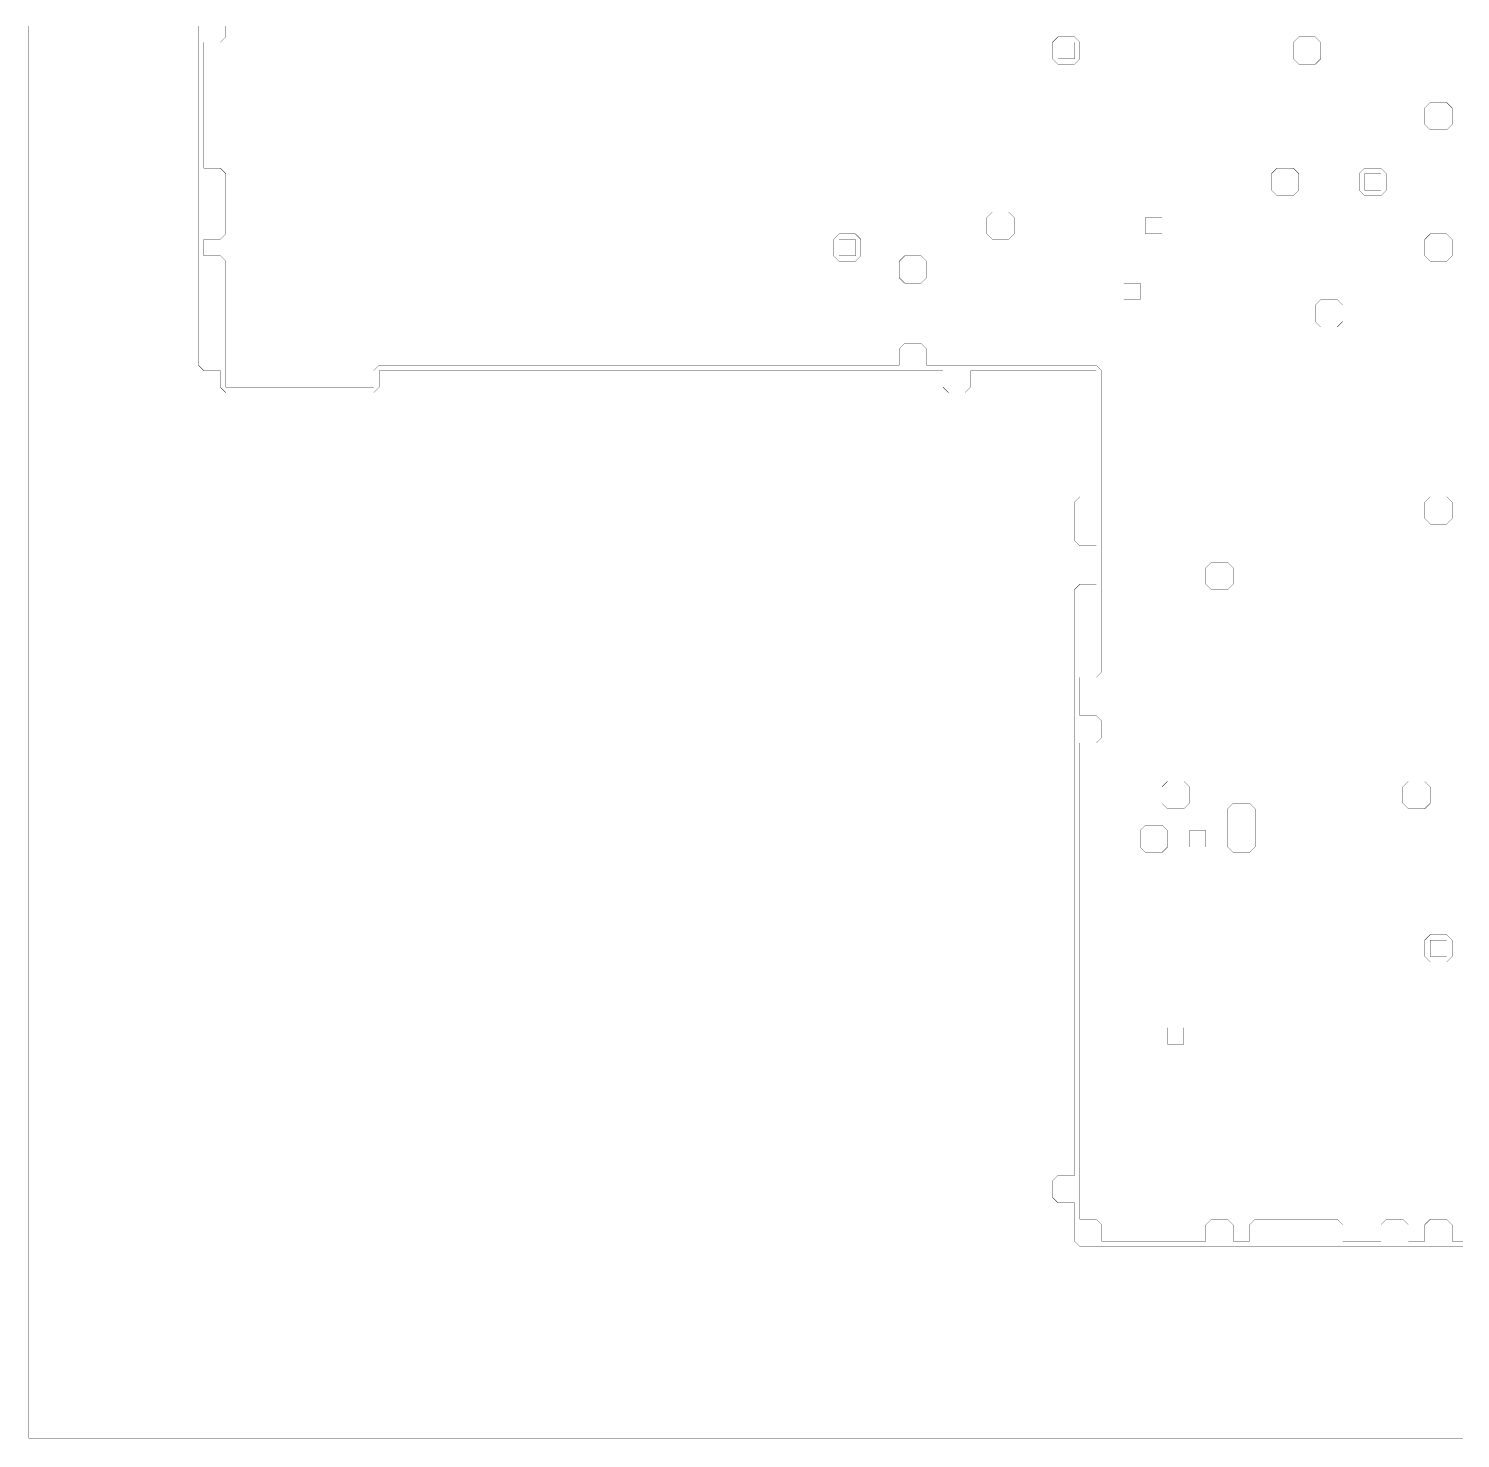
# Model space of a CAD drawing. Header units: metres. Extents: x 0 to 4990, y -4990 to 0.
# Drawn here: x 0 to 2554, y -4990 to -2476 of the extents above; entities that cross this region are included whole.
import ezdxf

# ---------------------------------------------------------------- set-up
doc = ezdxf.new("R2010")
doc.units = ezdxf.units.M
doc.layers.add('conductor', color=1, linetype='Continuous')
doc.layers.add('substrate', color=5, linetype='Continuous')

msp = doc.modelspace()

# ---------------------------------------------------------------- linework, layer by layer
at = {"layer": 'conductor', "const_width": 0.5}
msp.add_lwpolyline([(351.5625, -2470.703125), (351.5625, -2480.46875), (351.5625, -2490.234375), (341.796875, -2500), (332.03125, -2500), (322.265625, -2500), (312.5, -2500), (312.5, -2509.765625), (312.5, -2519.53125), (312.5, -2529.296875), (312.5, -2539.0625), (312.5, -2548.828125), (312.5, -2558.59375), (312.5, -2568.359375), (312.5, -2578.125), (312.5, -2587.890625), (312.5, -2597.65625), (312.5, -2607.421875), (312.5, -2617.1875), (312.5, -2626.953125), (312.5, -2636.71875), (312.5, -2646.484375), (312.5, -2656.25), (312.5, -2666.015625), (312.5, -2675.78125), (312.5, -2685.546875), (312.5, -2695.3125), (312.5, -2705.078125), (312.5, -2714.84375), (312.5, -2724.609375), (322.265625, -2724.609375), (332.03125, -2724.609375), (341.796875, -2724.609375), (351.5625, -2734.375), (351.5625, -2744.140625), (351.5625, -2753.90625), (351.5625, -2763.671875), (351.5625, -2773.4375), (351.5625, -2783.203125), (351.5625, -2792.96875), (351.5625, -2802.734375), (351.5625, -2812.5), (351.5625, -2822.265625), (351.5625, -2832.03125), (351.5625, -2841.796875), (341.796875, -2851.5625), (332.03125, -2851.5625), (322.265625, -2851.5625), (312.5, -2851.5625), (312.5, -2861.328125), (312.5, -2871.09375), (312.5, -2880.859375), (322.265625, -2880.859375), (332.03125, -2880.859375), (341.796875, -2880.859375), (351.5625, -2890.625), (351.5625, -2900.390625), (351.5625, -2910.15625), (351.5625, -2919.921875), (351.5625, -2929.6875), (351.5625, -2939.453125), (351.5625, -2949.21875), (351.5625, -2958.984375), (351.5625, -2968.75), (351.5625, -2978.515625), (351.5625, -2988.28125), (351.5625, -2998.046875), (351.5625, -3007.8125), (351.5625, -3017.578125), (351.5625, -3027.34375), (351.5625, -3037.109375), (351.5625, -3046.875), (351.5625, -3056.640625), (351.5625, -3066.40625), (351.5625, -3076.171875), (351.5625, -3085.9375), (351.5625, -3095.703125), (351.5625, -3105.46875), (351.5625, -3115.234375), (361.328125, -3115.234375), (371.09375, -3115.234375), (380.859375, -3115.234375), (390.625, -3115.234375), (400.390625, -3115.234375), (410.15625, -3115.234375), (419.921875, -3115.234375), (429.6875, -3115.234375), (439.453125, -3115.234375), (449.21875, -3115.234375), (458.984375, -3115.234375), (468.75, -3115.234375), (478.515625, -3115.234375), (488.28125, -3115.234375), (498.046875, -3115.234375), (507.8125, -3115.234375), (517.578125, -3115.234375), (527.34375, -3115.234375), (537.109375, -3115.234375), (546.875, -3115.234375), (556.640625, -3115.234375), (566.40625, -3115.234375), (576.171875, -3115.234375), (585.9375, -3115.234375), (595.703125, -3115.234375), (605.46875, -3115.234375), (615.234375, -3115.234375), (615.234375, -3105.46875), (615.234375, -3095.703125), (615.234375, -3085.9375), (625, -3076.171875), (634.765625, -3076.171875), (644.53125, -3076.171875), (654.296875, -3076.171875), (664.0625, -3076.171875), (673.828125, -3076.171875), (683.59375, -3076.171875), (693.359375, -3076.171875), (703.125, -3076.171875), (712.890625, -3076.171875), (722.65625, -3076.171875), (732.421875, -3076.171875), (742.1875, -3076.171875), (751.953125, -3076.171875), (761.71875, -3076.171875), (771.484375, -3076.171875), (781.25, -3076.171875), (791.015625, -3076.171875), (800.78125, -3076.171875), (810.546875, -3076.171875), (820.3125, -3076.171875), (830.078125, -3076.171875), (839.84375, -3076.171875), (849.609375, -3076.171875), (859.375, -3076.171875), (869.140625, -3076.171875), (878.90625, -3076.171875), (888.671875, -3076.171875), (898.4375, -3076.171875), (908.203125, -3076.171875), (917.96875, -3076.171875), (927.734375, -3076.171875), (937.5, -3076.171875), (947.265625, -3076.171875), (957.03125, -3076.171875), (966.796875, -3076.171875), (976.5625, -3076.171875), (986.328125, -3076.171875), (996.09375, -3076.171875), (1005.859375, -3076.171875), (1015.625, -3076.171875), (1025.390625, -3076.171875), (1035.15625, -3076.171875), (1044.921875, -3076.171875), (1054.6875, -3076.171875), (1064.453125, -3076.171875), (1074.21875, -3076.171875), (1083.984375, -3076.171875), (1093.75, -3076.171875), (1103.515625, -3076.171875), (1113.28125, -3076.171875), (1123.046875, -3076.171875), (1132.8125, -3076.171875), (1142.578125, -3076.171875), (1152.34375, -3076.171875), (1162.109375, -3076.171875), (1171.875, -3076.171875), (1181.640625, -3076.171875), (1191.40625, -3076.171875), (1201.171875, -3076.171875), (1210.9375, -3076.171875), (1220.703125, -3076.171875), (1230.46875, -3076.171875), (1240.234375, -3076.171875), (1250, -3076.171875), (1259.765625, -3076.171875), (1269.53125, -3076.171875), (1279.296875, -3076.171875), (1289.0625, -3076.171875), (1298.828125, -3076.171875), (1308.59375, -3076.171875), (1318.359375, -3076.171875), (1328.125, -3076.171875), (1337.890625, -3076.171875), (1347.65625, -3076.171875), (1357.421875, -3076.171875), (1367.1875, -3076.171875), (1376.953125, -3076.171875), (1386.71875, -3076.171875), (1396.484375, -3076.171875), (1406.25, -3076.171875), (1416.015625, -3076.171875), (1425.78125, -3076.171875), (1435.546875, -3076.171875), (1445.3125, -3076.171875), (1455.078125, -3076.171875), (1464.84375, -3076.171875), (1474.609375, -3076.171875), (1484.375, -3076.171875), (1494.140625, -3076.171875), (1503.90625, -3076.171875), (1513.671875, -3076.171875), (1523.4375, -3076.171875), (1533.203125, -3076.171875), (1542.96875, -3076.171875), (1552.734375, -3076.171875), (1552.734375, -3066.40625), (1552.734375, -3056.640625), (1552.734375, -3046.875), (1562.5, -3037.109375), (1572.265625, -3037.109375), (1582.03125, -3037.109375), (1591.796875, -3037.109375), (1601.5625, -3046.875), (1601.5625, -3056.640625), (1601.5625, -3066.40625), (1601.5625, -3076.171875), (1611.328125, -3076.171875), (1621.09375, -3076.171875), (1630.859375, -3076.171875), (1640.625, -3076.171875), (1650.390625, -3076.171875), (1660.15625, -3076.171875), (1669.921875, -3076.171875), (1679.6875, -3076.171875), (1689.453125, -3076.171875), (1699.21875, -3076.171875), (1708.984375, -3076.171875), (1718.75, -3076.171875), (1728.515625, -3076.171875), (1738.28125, -3076.171875), (1748.046875, -3076.171875), (1757.8125, -3076.171875), (1767.578125, -3076.171875), (1777.34375, -3076.171875), (1787.109375, -3076.171875), (1796.875, -3076.171875), (1806.640625, -3076.171875), (1816.40625, -3076.171875), (1826.171875, -3076.171875), (1835.9375, -3076.171875), (1845.703125, -3076.171875), (1855.46875, -3076.171875), (1865.234375, -3076.171875), (1875, -3076.171875), (1884.765625, -3076.171875), (1894.53125, -3076.171875), (1904.296875, -3076.171875), (1914.0625, -3085.9375), (1914.0625, -3095.703125), (1914.0625, -3105.46875), (1914.0625, -3115.234375), (1914.0625, -3125), (1914.0625, -3134.765625), (1914.0625, -3144.53125), (1914.0625, -3154.296875), (1914.0625, -3164.0625), (1914.0625, -3173.828125), (1914.0625, -3183.59375), (1914.0625, -3193.359375), (1914.0625, -3203.125), (1914.0625, -3212.890625), (1914.0625, -3222.65625), (1914.0625, -3232.421875), (1914.0625, -3242.1875), (1914.0625, -3251.953125), (1914.0625, -3261.71875), (1914.0625, -3271.484375), (1914.0625, -3281.25), (1914.0625, -3291.015625), (1914.0625, -3300.78125), (1914.0625, -3310.546875), (1914.0625, -3320.3125), (1914.0625, -3330.078125), (1914.0625, -3339.84375), (1914.0625, -3349.609375), (1914.0625, -3359.375), (1914.0625, -3369.140625), (1914.0625, -3378.90625), (1914.0625, -3388.671875), (1914.0625, -3398.4375), (1914.0625, -3408.203125), (1914.0625, -3417.96875), (1914.0625, -3427.734375), (1914.0625, -3437.5), (1914.0625, -3447.265625), (1914.0625, -3457.03125), (1914.0625, -3466.796875), (1914.0625, -3476.5625), (1914.0625, -3486.328125), (1914.0625, -3496.09375), (1914.0625, -3505.859375), (1914.0625, -3515.625), (1914.0625, -3525.390625), (1914.0625, -3535.15625), (1914.0625, -3544.921875), (1914.0625, -3554.6875), (1914.0625, -3564.453125), (1914.0625, -3574.21875), (1914.0625, -3583.984375), (1914.0625, -3593.75), (1914.0625, -3603.515625), (1914.0625, -3613.28125), (1914.0625, -3623.046875), (1904.296875, -3632.8125), (1894.53125, -3632.8125), (1884.765625, -3632.8125), (1875, -3632.8125), (1875, -3642.578125), (1875, -3652.34375), (1875, -3662.109375), (1875, -3671.875), (1875, -3681.640625), (1875, -3691.40625), (1875, -3701.171875), (1884.765625, -3701.171875), (1894.53125, -3701.171875), (1904.296875, -3701.171875), (1914.0625, -3710.9375), (1914.0625, -3720.703125), (1914.0625, -3730.46875), (1914.0625, -3740.234375), (1904.296875, -3750), (1894.53125, -3750), (1884.765625, -3750), (1875, -3750), (1875, -3759.765625), (1875, -3769.53125), (1875, -3779.296875), (1875, -3789.0625), (1875, -3798.828125), (1875, -3808.59375), (1875, -3818.359375), (1875, -3828.125), (1875, -3837.890625), (1875, -3847.65625), (1875, -3857.421875), (1875, -3867.1875), (1875, -3876.953125), (1875, -3886.71875), (1875, -3896.484375), (1875, -3906.25), (1875, -3916.015625), (1875, -3925.78125), (1875, -3935.546875), (1875, -3945.3125), (1875, -3955.078125), (1875, -3964.84375), (1875, -3974.609375), (1875, -3984.375), (1875, -3994.140625), (1875, -4003.90625), (1875, -4013.671875), (1875, -4023.4375), (1875, -4033.203125), (1875, -4042.96875), (1875, -4052.734375), (1875, -4062.5), (1875, -4072.265625), (1875, -4082.03125), (1875, -4091.796875), (1875, -4101.5625), (1875, -4111.328125), (1875, -4121.09375), (1875, -4130.859375), (1875, -4140.625), (1875, -4150.390625), (1875, -4160.15625), (1875, -4169.921875), (1875, -4179.6875), (1875, -4189.453125), (1875, -4199.21875), (1875, -4208.984375), (1875, -4218.75), (1875, -4228.515625), (1875, -4238.28125), (1875, -4248.046875), (1875, -4257.8125), (1875, -4267.578125), (1875, -4277.34375), (1875, -4287.109375), (1875, -4296.875), (1875, -4306.640625), (1875, -4316.40625), (1875, -4326.171875), (1875, -4335.9375), (1875, -4345.703125), (1875, -4355.46875), (1875, -4365.234375), (1875, -4375), (1875, -4384.765625), (1875, -4394.53125), (1875, -4404.296875), (1875, -4414.0625), (1875, -4423.828125), (1875, -4433.59375), (1875, -4443.359375), (1875, -4453.125), (1875, -4462.890625), (1875, -4472.65625), (1875, -4482.421875), (1875, -4492.1875), (1875, -4501.953125), (1875, -4511.71875), (1875, -4521.484375), (1875, -4531.25), (1875, -4541.015625), (1875, -4550.78125), (1875, -4560.546875), (1875, -4570.3125), (1875, -4580.078125), (1875, -4589.84375), (1875, -4599.609375), (1884.765625, -4599.609375), (1894.53125, -4599.609375), (1904.296875, -4599.609375), (1914.0625, -4609.375), (1914.0625, -4619.140625), (1914.0625, -4628.90625), (1914.0625, -4638.671875), (1923.828125, -4638.671875), (1933.59375, -4638.671875), (1943.359375, -4638.671875), (1953.125, -4638.671875), (1962.890625, -4638.671875), (1972.65625, -4638.671875), (1982.421875, -4638.671875), (1992.1875, -4638.671875), (2001.953125, -4638.671875), (2011.71875, -4638.671875), (2021.484375, -4638.671875), (2031.25, -4638.671875), (2041.015625, -4638.671875), (2050.78125, -4638.671875), (2060.546875, -4638.671875), (2070.3125, -4638.671875), (2080.078125, -4638.671875), (2089.84375, -4638.671875), (2099.609375, -4638.671875), (2099.609375, -4628.90625), (2099.609375, -4619.140625), (2099.609375, -4609.375), (2109.375, -4599.609375), (2119.140625, -4599.609375), (2128.90625, -4599.609375), (2138.671875, -4599.609375), (2148.4375, -4609.375), (2148.4375, -4619.140625), (2148.4375, -4628.90625), (2148.4375, -4638.671875), (2158.203125, -4638.671875), (2167.96875, -4638.671875), (2177.734375, -4638.671875), (2177.734375, -4628.90625), (2177.734375, -4619.140625), (2177.734375, -4609.375), (2187.5, -4599.609375), (2197.265625, -4599.609375), (2207.03125, -4599.609375), (2216.796875, -4599.609375), (2226.5625, -4599.609375), (2236.328125, -4599.609375), (2246.09375, -4599.609375), (2255.859375, -4599.609375), (2265.625, -4599.609375), (2275.390625, -4599.609375), (2285.15625, -4599.609375), (2294.921875, -4599.609375), (2304.6875, -4599.609375), (2314.453125, -4599.609375), (2324.21875, -4599.609375), (2333.984375, -4599.609375), (2343.75, -4609.375), (2343.75, -4619.140625), (2343.75, -4628.90625), (2343.75, -4638.671875), (2353.515625, -4638.671875), (2363.28125, -4638.671875), (2373.046875, -4638.671875), (2382.8125, -4638.671875), (2392.578125, -4638.671875), (2402.34375, -4638.671875), (2412.109375, -4638.671875), (2412.109375, -4628.90625), (2412.109375, -4619.140625), (2412.109375, -4609.375), (2421.875, -4599.609375), (2431.640625, -4599.609375), (2441.40625, -4599.609375), (2451.171875, -4599.609375), (2460.9375, -4609.375), (2460.9375, -4619.140625), (2460.9375, -4628.90625), (2460.9375, -4638.671875), (2470.703125, -4638.671875), (2480.46875, -4638.671875), (2490.234375, -4638.671875), (2490.234375, -4628.90625), (2490.234375, -4619.140625), (2490.234375, -4609.375), (2500, -4599.609375), (2509.765625, -4599.609375), (2519.53125, -4599.609375), (2529.296875, -4599.609375), (2539.0625, -4609.375), (2539.0625, -4619.140625), (2539.0625, -4628.90625), (2539.0625, -4638.671875), (2548.828125, -4638.671875), (2558.59375, -4638.671875)], dxfattribs=at)
for points in [[(1826.171875, -2500), (1835.9375, -2490.234375), (1845.703125, -2490.234375), (1855.46875, -2490.234375), (1865.234375, -2490.234375), (1875, -2500), (1875, -2509.765625), (1875, -2519.53125), (1875, -2529.296875), (1865.234375, -2539.0625), (1855.46875, -2539.0625), (1845.703125, -2539.0625), (1835.9375, -2539.0625), (1826.171875, -2529.296875), (1826.171875, -2519.53125), (1826.171875, -2509.765625)], [(2255.859375, -2500), (2265.625, -2490.234375), (2275.390625, -2490.234375), (2285.15625, -2490.234375), (2294.921875, -2490.234375), (2304.6875, -2500), (2304.6875, -2509.765625), (2304.6875, -2519.53125), (2304.6875, -2529.296875), (2294.921875, -2539.0625), (2285.15625, -2539.0625), (2275.390625, -2539.0625), (2265.625, -2539.0625), (2255.859375, -2529.296875), (2255.859375, -2519.53125), (2255.859375, -2509.765625)], [(2490.234375, -2617.1875), (2500, -2607.421875), (2509.765625, -2607.421875), (2519.53125, -2607.421875), (2529.296875, -2607.421875), (2539.0625, -2617.1875), (2539.0625, -2626.953125), (2539.0625, -2636.71875), (2539.0625, -2646.484375), (2529.296875, -2656.25), (2519.53125, -2656.25), (2509.765625, -2656.25), (2500, -2656.25), (2490.234375, -2646.484375), (2490.234375, -2636.71875), (2490.234375, -2626.953125)], [(2216.796875, -2734.375), (2226.5625, -2724.609375), (2236.328125, -2724.609375), (2246.09375, -2724.609375), (2255.859375, -2724.609375), (2265.625, -2734.375), (2265.625, -2744.140625), (2265.625, -2753.90625), (2265.625, -2763.671875), (2255.859375, -2773.4375), (2246.09375, -2773.4375), (2236.328125, -2773.4375), (2226.5625, -2773.4375), (2216.796875, -2763.671875), (2216.796875, -2753.90625), (2216.796875, -2744.140625)], [(2373.046875, -2734.375), (2382.8125, -2724.609375), (2392.578125, -2724.609375), (2402.34375, -2724.609375), (2412.109375, -2724.609375), (2421.875, -2734.375), (2421.875, -2744.140625), (2421.875, -2753.90625), (2421.875, -2763.671875), (2412.109375, -2773.4375), (2402.34375, -2773.4375), (2392.578125, -2773.4375), (2382.8125, -2773.4375), (2373.046875, -2763.671875), (2373.046875, -2753.90625), (2373.046875, -2744.140625)], [(1708.984375, -2812.5), (1718.75, -2802.734375), (1728.515625, -2802.734375), (1738.28125, -2802.734375), (1748.046875, -2802.734375), (1757.8125, -2812.5), (1757.8125, -2822.265625), (1757.8125, -2832.03125), (1757.8125, -2841.796875), (1748.046875, -2851.5625), (1738.28125, -2851.5625), (1728.515625, -2851.5625), (1718.75, -2851.5625), (1708.984375, -2841.796875), (1708.984375, -2832.03125), (1708.984375, -2822.265625)], [(1435.546875, -2851.5625), (1445.3125, -2841.796875), (1455.078125, -2841.796875), (1464.84375, -2841.796875), (1474.609375, -2841.796875), (1484.375, -2851.5625), (1484.375, -2861.328125), (1484.375, -2871.09375), (1484.375, -2880.859375), (1474.609375, -2890.625), (1464.84375, -2890.625), (1455.078125, -2890.625), (1445.3125, -2890.625), (1435.546875, -2880.859375), (1435.546875, -2871.09375), (1435.546875, -2861.328125)], [(2490.234375, -2851.5625), (2500, -2841.796875), (2509.765625, -2841.796875), (2519.53125, -2841.796875), (2529.296875, -2841.796875), (2539.0625, -2851.5625), (2539.0625, -2861.328125), (2539.0625, -2871.09375), (2539.0625, -2880.859375), (2529.296875, -2890.625), (2519.53125, -2890.625), (2509.765625, -2890.625), (2500, -2890.625), (2490.234375, -2880.859375), (2490.234375, -2871.09375), (2490.234375, -2861.328125)], [(1552.734375, -2890.625), (1562.5, -2880.859375), (1572.265625, -2880.859375), (1582.03125, -2880.859375), (1591.796875, -2880.859375), (1601.5625, -2890.625), (1601.5625, -2900.390625), (1601.5625, -2910.15625), (1601.5625, -2919.921875), (1591.796875, -2929.6875), (1582.03125, -2929.6875), (1572.265625, -2929.6875), (1562.5, -2929.6875), (1552.734375, -2919.921875), (1552.734375, -2910.15625), (1552.734375, -2900.390625)], [(2294.921875, -2968.75), (2304.6875, -2958.984375), (2314.453125, -2958.984375), (2324.21875, -2958.984375), (2333.984375, -2958.984375), (2343.75, -2968.75), (2343.75, -2978.515625), (2343.75, -2988.28125), (2343.75, -2998.046875), (2333.984375, -3007.8125), (2324.21875, -3007.8125), (2314.453125, -3007.8125), (2304.6875, -3007.8125), (2294.921875, -2998.046875), (2294.921875, -2988.28125), (2294.921875, -2978.515625)], [(2490.234375, -3320.3125), (2500, -3310.546875), (2509.765625, -3310.546875), (2519.53125, -3310.546875), (2529.296875, -3310.546875), (2539.0625, -3320.3125), (2539.0625, -3330.078125), (2539.0625, -3339.84375), (2539.0625, -3349.609375), (2529.296875, -3359.375), (2519.53125, -3359.375), (2509.765625, -3359.375), (2500, -3359.375), (2490.234375, -3349.609375), (2490.234375, -3339.84375), (2490.234375, -3330.078125)], [(2099.609375, -3437.5), (2109.375, -3427.734375), (2119.140625, -3427.734375), (2128.90625, -3427.734375), (2138.671875, -3427.734375), (2148.4375, -3437.5), (2148.4375, -3447.265625), (2148.4375, -3457.03125), (2148.4375, -3466.796875), (2138.671875, -3476.5625), (2128.90625, -3476.5625), (2119.140625, -3476.5625), (2109.375, -3476.5625), (2099.609375, -3466.796875), (2099.609375, -3457.03125), (2099.609375, -3447.265625)], [(2021.484375, -3828.125), (2031.25, -3818.359375), (2041.015625, -3818.359375), (2050.78125, -3818.359375), (2060.546875, -3818.359375), (2070.3125, -3828.125), (2070.3125, -3837.890625), (2070.3125, -3847.65625), (2070.3125, -3857.421875), (2060.546875, -3867.1875), (2050.78125, -3867.1875), (2041.015625, -3867.1875), (2031.25, -3867.1875), (2021.484375, -3857.421875), (2021.484375, -3847.65625), (2021.484375, -3837.890625)], [(2451.171875, -3828.125), (2460.9375, -3818.359375), (2470.703125, -3818.359375), (2480.46875, -3818.359375), (2490.234375, -3818.359375), (2500, -3828.125), (2500, -3837.890625), (2500, -3847.65625), (2500, -3857.421875), (2490.234375, -3867.1875), (2480.46875, -3867.1875), (2470.703125, -3867.1875), (2460.9375, -3867.1875), (2451.171875, -3857.421875), (2451.171875, -3847.65625), (2451.171875, -3837.890625)], [(2138.671875, -3867.1875), (2148.4375, -3857.421875), (2158.203125, -3857.421875), (2167.96875, -3857.421875), (2177.734375, -3857.421875), (2187.5, -3867.1875), (2187.5, -3876.953125), (2187.5, -3886.71875), (2187.5, -3896.484375), (2187.5, -3906.25), (2187.5, -3916.015625), (2187.5, -3925.78125), (2187.5, -3935.546875), (2177.734375, -3945.3125), (2167.96875, -3945.3125), (2158.203125, -3945.3125), (2148.4375, -3945.3125), (2138.671875, -3935.546875), (2138.671875, -3925.78125), (2138.671875, -3916.015625), (2138.671875, -3906.25), (2138.671875, -3896.484375), (2138.671875, -3886.71875), (2138.671875, -3876.953125)], [(1982.421875, -3906.25), (1992.1875, -3896.484375), (2001.953125, -3896.484375), (2011.71875, -3896.484375), (2021.484375, -3896.484375), (2031.25, -3906.25), (2031.25, -3916.015625), (2031.25, -3925.78125), (2031.25, -3935.546875), (2021.484375, -3945.3125), (2011.71875, -3945.3125), (2001.953125, -3945.3125), (1992.1875, -3945.3125), (1982.421875, -3935.546875), (1982.421875, -3925.78125), (1982.421875, -3916.015625)], [(2490.234375, -4101.5625), (2500, -4091.796875), (2509.765625, -4091.796875), (2519.53125, -4091.796875), (2529.296875, -4091.796875), (2539.0625, -4101.5625), (2539.0625, -4111.328125), (2539.0625, -4121.09375), (2539.0625, -4130.859375), (2529.296875, -4140.625), (2519.53125, -4140.625), (2509.765625, -4140.625), (2500, -4140.625), (2490.234375, -4130.859375), (2490.234375, -4121.09375), (2490.234375, -4111.328125)]]:
    msp.add_lwpolyline(points, close=True, dxfattribs=at)
at = {"layer": 'substrate', "const_width": 0.5}
for points in [[(0, -2470.703125), (0, -2480.46875), (0, -2490.234375), (0, -2500), (0, -2509.765625), (0, -2519.53125), (0, -2529.296875), (0, -2539.0625), (0, -2548.828125), (0, -2558.59375), (0, -2568.359375), (0, -2578.125), (0, -2587.890625), (0, -2597.65625), (0, -2607.421875), (0, -2617.1875), (0, -2626.953125), (0, -2636.71875), (0, -2646.484375), (0, -2656.25), (0, -2666.015625), (0, -2675.78125), (0, -2685.546875), (0, -2695.3125), (0, -2705.078125), (0, -2714.84375), (0, -2724.609375), (0, -2734.375), (0, -2744.140625), (0, -2753.90625), (0, -2763.671875), (0, -2773.4375), (0, -2783.203125), (0, -2792.96875), (0, -2802.734375), (0, -2812.5), (0, -2822.265625), (0, -2832.03125), (0, -2841.796875), (0, -2851.5625), (0, -2861.328125), (0, -2871.09375), (0, -2880.859375), (0, -2890.625), (0, -2900.390625), (0, -2910.15625), (0, -2919.921875), (0, -2929.6875), (0, -2939.453125), (0, -2949.21875), (0, -2958.984375), (0, -2968.75), (0, -2978.515625), (0, -2988.28125), (0, -2998.046875), (0, -3007.8125), (0, -3017.578125), (0, -3027.34375), (0, -3037.109375), (0, -3046.875), (0, -3056.640625), (0, -3066.40625), (0, -3076.171875), (0, -3085.9375), (0, -3095.703125), (0, -3105.46875), (0, -3115.234375), (0, -3125), (0, -3134.765625), (0, -3144.53125), (0, -3154.296875), (0, -3164.0625), (0, -3173.828125), (0, -3183.59375), (0, -3193.359375), (0, -3203.125), (0, -3212.890625), (0, -3222.65625), (0, -3232.421875), (0, -3242.1875), (0, -3251.953125), (0, -3261.71875), (0, -3271.484375), (0, -3281.25), (0, -3291.015625), (0, -3300.78125), (0, -3310.546875), (0, -3320.3125), (0, -3330.078125), (0, -3339.84375), (0, -3349.609375), (0, -3359.375), (0, -3369.140625), (0, -3378.90625), (0, -3388.671875), (0, -3398.4375), (0, -3408.203125), (0, -3417.96875), (0, -3427.734375), (0, -3437.5), (0, -3447.265625), (0, -3457.03125), (0, -3466.796875), (0, -3476.5625), (0, -3486.328125), (0, -3496.09375), (0, -3505.859375), (0, -3515.625), (0, -3525.390625), (0, -3535.15625), (0, -3544.921875), (0, -3554.6875), (0, -3564.453125), (0, -3574.21875), (0, -3583.984375), (0, -3593.75), (0, -3603.515625), (0, -3613.28125), (0, -3623.046875), (0, -3632.8125), (0, -3642.578125), (0, -3652.34375), (0, -3662.109375), (0, -3671.875), (0, -3681.640625), (0, -3691.40625), (0, -3701.171875), (0, -3710.9375), (0, -3720.703125), (0, -3730.46875), (0, -3740.234375), (0, -3750), (0, -3759.765625), (0, -3769.53125), (0, -3779.296875), (0, -3789.0625), (0, -3798.828125), (0, -3808.59375), (0, -3818.359375), (0, -3828.125), (0, -3837.890625), (0, -3847.65625), (0, -3857.421875), (0, -3867.1875), (0, -3876.953125), (0, -3886.71875), (0, -3896.484375), (0, -3906.25), (0, -3916.015625), (0, -3925.78125), (0, -3935.546875), (0, -3945.3125), (0, -3955.078125), (0, -3964.84375), (0, -3974.609375), (0, -3984.375), (0, -3994.140625), (0, -4003.90625), (0, -4013.671875), (0, -4023.4375), (0, -4033.203125), (0, -4042.96875), (0, -4052.734375), (0, -4062.5), (0, -4072.265625), (0, -4082.03125), (0, -4091.796875), (0, -4101.5625), (0, -4111.328125), (0, -4121.09375), (0, -4130.859375), (0, -4140.625), (0, -4150.390625), (0, -4160.15625), (0, -4169.921875), (0, -4179.6875), (0, -4189.453125), (0, -4199.21875), (0, -4208.984375), (0, -4218.75), (0, -4228.515625), (0, -4238.28125), (0, -4248.046875), (0, -4257.8125), (0, -4267.578125), (0, -4277.34375), (0, -4287.109375), (0, -4296.875), (0, -4306.640625), (0, -4316.40625), (0, -4326.171875), (0, -4335.9375), (0, -4345.703125), (0, -4355.46875), (0, -4365.234375), (0, -4375), (0, -4384.765625), (0, -4394.53125), (0, -4404.296875), (0, -4414.0625), (0, -4423.828125), (0, -4433.59375), (0, -4443.359375), (0, -4453.125), (0, -4462.890625), (0, -4472.65625), (0, -4482.421875), (0, -4492.1875), (0, -4501.953125), (0, -4511.71875), (0, -4521.484375), (0, -4531.25), (0, -4541.015625), (0, -4550.78125), (0, -4560.546875), (0, -4570.3125), (0, -4580.078125), (0, -4589.84375), (0, -4599.609375), (0, -4609.375), (0, -4619.140625), (0, -4628.90625), (0, -4638.671875), (0, -4648.4375), (0, -4658.203125), (0, -4667.96875), (0, -4677.734375), (0, -4687.5), (0, -4697.265625), (0, -4707.03125), (0, -4716.796875), (0, -4726.5625), (0, -4736.328125), (0, -4746.09375), (0, -4755.859375), (0, -4765.625), (0, -4775.390625), (0, -4785.15625), (0, -4794.921875), (0, -4804.6875), (0, -4814.453125), (0, -4824.21875), (0, -4833.984375), (0, -4843.75), (0, -4853.515625), (0, -4863.28125), (0, -4873.046875), (0, -4882.8125), (0, -4892.578125), (0, -4902.34375), (0, -4912.109375), (0, -4921.875), (0, -4931.640625), (0, -4941.40625), (0, -4951.171875), (0, -4960.9375), (0, -4970.703125), (0, -4980.46875), (0, -4990.234375), (9.765625, -4990.234375), (19.53125, -4990.234375), (29.296875, -4990.234375), (39.0625, -4990.234375), (48.828125, -4990.234375), (58.59375, -4990.234375), (68.359375, -4990.234375), (78.125, -4990.234375), (87.890625, -4990.234375), (97.65625, -4990.234375), (107.421875, -4990.234375), (117.1875, -4990.234375), (126.953125, -4990.234375), (136.71875, -4990.234375), (146.484375, -4990.234375), (156.25, -4990.234375), (166.015625, -4990.234375), (175.78125, -4990.234375), (185.546875, -4990.234375), (195.3125, -4990.234375), (205.078125, -4990.234375), (214.84375, -4990.234375), (224.609375, -4990.234375), (234.375, -4990.234375), (244.140625, -4990.234375), (253.90625, -4990.234375), (263.671875, -4990.234375), (273.4375, -4990.234375), (283.203125, -4990.234375), (292.96875, -4990.234375), (302.734375, -4990.234375), (312.5, -4990.234375), (322.265625, -4990.234375), (332.03125, -4990.234375), (341.796875, -4990.234375), (351.5625, -4990.234375), (361.328125, -4990.234375), (371.09375, -4990.234375), (380.859375, -4990.234375), (390.625, -4990.234375), (400.390625, -4990.234375), (410.15625, -4990.234375), (419.921875, -4990.234375), (429.6875, -4990.234375), (439.453125, -4990.234375), (449.21875, -4990.234375), (458.984375, -4990.234375), (468.75, -4990.234375), (478.515625, -4990.234375), (488.28125, -4990.234375), (498.046875, -4990.234375), (507.8125, -4990.234375), (517.578125, -4990.234375), (527.34375, -4990.234375), (537.109375, -4990.234375), (546.875, -4990.234375), (556.640625, -4990.234375), (566.40625, -4990.234375), (576.171875, -4990.234375), (585.9375, -4990.234375), (595.703125, -4990.234375), (605.46875, -4990.234375), (615.234375, -4990.234375), (625, -4990.234375), (634.765625, -4990.234375), (644.53125, -4990.234375), (654.296875, -4990.234375), (664.0625, -4990.234375), (673.828125, -4990.234375), (683.59375, -4990.234375), (693.359375, -4990.234375), (703.125, -4990.234375), (712.890625, -4990.234375), (722.65625, -4990.234375), (732.421875, -4990.234375), (742.1875, -4990.234375), (751.953125, -4990.234375), (761.71875, -4990.234375), (771.484375, -4990.234375), (781.25, -4990.234375), (791.015625, -4990.234375), (800.78125, -4990.234375), (810.546875, -4990.234375), (820.3125, -4990.234375), (830.078125, -4990.234375), (839.84375, -4990.234375), (849.609375, -4990.234375), (859.375, -4990.234375), (869.140625, -4990.234375), (878.90625, -4990.234375), (888.671875, -4990.234375), (898.4375, -4990.234375), (908.203125, -4990.234375), (917.96875, -4990.234375), (927.734375, -4990.234375), (937.5, -4990.234375), (947.265625, -4990.234375), (957.03125, -4990.234375), (966.796875, -4990.234375), (976.5625, -4990.234375), (986.328125, -4990.234375), (996.09375, -4990.234375), (1005.859375, -4990.234375), (1015.625, -4990.234375), (1025.390625, -4990.234375), (1035.15625, -4990.234375), (1044.921875, -4990.234375), (1054.6875, -4990.234375), (1064.453125, -4990.234375), (1074.21875, -4990.234375), (1083.984375, -4990.234375), (1093.75, -4990.234375), (1103.515625, -4990.234375), (1113.28125, -4990.234375), (1123.046875, -4990.234375), (1132.8125, -4990.234375), (1142.578125, -4990.234375), (1152.34375, -4990.234375), (1162.109375, -4990.234375), (1171.875, -4990.234375), (1181.640625, -4990.234375), (1191.40625, -4990.234375), (1201.171875, -4990.234375), (1210.9375, -4990.234375), (1220.703125, -4990.234375), (1230.46875, -4990.234375), (1240.234375, -4990.234375), (1250, -4990.234375), (1259.765625, -4990.234375), (1269.53125, -4990.234375), (1279.296875, -4990.234375), (1289.0625, -4990.234375), (1298.828125, -4990.234375), (1308.59375, -4990.234375), (1318.359375, -4990.234375), (1328.125, -4990.234375), (1337.890625, -4990.234375), (1347.65625, -4990.234375), (1357.421875, -4990.234375), (1367.1875, -4990.234375), (1376.953125, -4990.234375), (1386.71875, -4990.234375), (1396.484375, -4990.234375), (1406.25, -4990.234375), (1416.015625, -4990.234375), (1425.78125, -4990.234375), (1435.546875, -4990.234375), (1445.3125, -4990.234375), (1455.078125, -4990.234375), (1464.84375, -4990.234375), (1474.609375, -4990.234375), (1484.375, -4990.234375), (1494.140625, -4990.234375), (1503.90625, -4990.234375), (1513.671875, -4990.234375), (1523.4375, -4990.234375), (1533.203125, -4990.234375), (1542.96875, -4990.234375), (1552.734375, -4990.234375), (1562.5, -4990.234375), (1572.265625, -4990.234375), (1582.03125, -4990.234375), (1591.796875, -4990.234375), (1601.5625, -4990.234375), (1611.328125, -4990.234375), (1621.09375, -4990.234375), (1630.859375, -4990.234375), (1640.625, -4990.234375), (1650.390625, -4990.234375), (1660.15625, -4990.234375), (1669.921875, -4990.234375), (1679.6875, -4990.234375), (1689.453125, -4990.234375), (1699.21875, -4990.234375), (1708.984375, -4990.234375), (1718.75, -4990.234375), (1728.515625, -4990.234375), (1738.28125, -4990.234375), (1748.046875, -4990.234375), (1757.8125, -4990.234375), (1767.578125, -4990.234375), (1777.34375, -4990.234375), (1787.109375, -4990.234375), (1796.875, -4990.234375), (1806.640625, -4990.234375), (1816.40625, -4990.234375), (1826.171875, -4990.234375), (1835.9375, -4990.234375), (1845.703125, -4990.234375), (1855.46875, -4990.234375), (1865.234375, -4990.234375), (1875, -4990.234375), (1884.765625, -4990.234375), (1894.53125, -4990.234375), (1904.296875, -4990.234375), (1914.0625, -4990.234375), (1923.828125, -4990.234375), (1933.59375, -4990.234375), (1943.359375, -4990.234375), (1953.125, -4990.234375), (1962.890625, -4990.234375), (1972.65625, -4990.234375), (1982.421875, -4990.234375), (1992.1875, -4990.234375), (2001.953125, -4990.234375), (2011.71875, -4990.234375), (2021.484375, -4990.234375), (2031.25, -4990.234375), (2041.015625, -4990.234375), (2050.78125, -4990.234375), (2060.546875, -4990.234375), (2070.3125, -4990.234375), (2080.078125, -4990.234375), (2089.84375, -4990.234375), (2099.609375, -4990.234375), (2109.375, -4990.234375), (2119.140625, -4990.234375), (2128.90625, -4990.234375), (2138.671875, -4990.234375), (2148.4375, -4990.234375), (2158.203125, -4990.234375), (2167.96875, -4990.234375), (2177.734375, -4990.234375), (2187.5, -4990.234375), (2197.265625, -4990.234375), (2207.03125, -4990.234375), (2216.796875, -4990.234375), (2226.5625, -4990.234375), (2236.328125, -4990.234375), (2246.09375, -4990.234375), (2255.859375, -4990.234375), (2265.625, -4990.234375), (2275.390625, -4990.234375), (2285.15625, -4990.234375), (2294.921875, -4990.234375), (2304.6875, -4990.234375), (2314.453125, -4990.234375), (2324.21875, -4990.234375), (2333.984375, -4990.234375), (2343.75, -4990.234375), (2353.515625, -4990.234375), (2363.28125, -4990.234375), (2373.046875, -4990.234375), (2382.8125, -4990.234375), (2392.578125, -4990.234375), (2402.34375, -4990.234375), (2412.109375, -4990.234375), (2421.875, -4990.234375), (2431.640625, -4990.234375), (2441.40625, -4990.234375), (2451.171875, -4990.234375), (2460.9375, -4990.234375), (2470.703125, -4990.234375), (2480.46875, -4990.234375), (2490.234375, -4990.234375), (2500, -4990.234375), (2509.765625, -4990.234375), (2519.53125, -4990.234375), (2529.296875, -4990.234375), (2539.0625, -4990.234375), (2548.828125, -4990.234375), (2558.59375, -4990.234375)], [(2558.59375, -4648.4375), (2548.828125, -4648.4375), (2539.0625, -4648.4375), (2529.296875, -4648.4375), (2519.53125, -4648.4375), (2509.765625, -4648.4375), (2500, -4648.4375), (2490.234375, -4648.4375), (2480.46875, -4648.4375), (2470.703125, -4648.4375), (2460.9375, -4648.4375), (2451.171875, -4648.4375), (2441.40625, -4648.4375), (2431.640625, -4648.4375), (2421.875, -4648.4375), (2412.109375, -4648.4375), (2402.34375, -4648.4375), (2392.578125, -4648.4375), (2382.8125, -4648.4375), (2373.046875, -4648.4375), (2363.28125, -4648.4375), (2353.515625, -4648.4375), (2343.75, -4648.4375), (2333.984375, -4648.4375), (2324.21875, -4648.4375), (2314.453125, -4648.4375), (2304.6875, -4648.4375), (2294.921875, -4648.4375), (2285.15625, -4648.4375), (2275.390625, -4648.4375), (2265.625, -4648.4375), (2255.859375, -4648.4375), (2246.09375, -4648.4375), (2236.328125, -4648.4375), (2226.5625, -4648.4375), (2216.796875, -4648.4375), (2207.03125, -4648.4375), (2197.265625, -4648.4375), (2187.5, -4648.4375), (2177.734375, -4648.4375), (2167.96875, -4648.4375), (2158.203125, -4648.4375), (2148.4375, -4648.4375), (2138.671875, -4648.4375), (2128.90625, -4648.4375), (2119.140625, -4648.4375), (2109.375, -4648.4375), (2099.609375, -4648.4375), (2089.84375, -4648.4375), (2080.078125, -4648.4375), (2070.3125, -4648.4375), (2060.546875, -4648.4375), (2050.78125, -4648.4375), (2041.015625, -4648.4375), (2031.25, -4648.4375), (2021.484375, -4648.4375), (2011.71875, -4648.4375), (2001.953125, -4648.4375), (1992.1875, -4648.4375), (1982.421875, -4648.4375), (1972.65625, -4648.4375), (1962.890625, -4648.4375), (1953.125, -4648.4375), (1943.359375, -4648.4375), (1933.59375, -4648.4375), (1923.828125, -4648.4375), (1914.0625, -4648.4375), (1904.296875, -4648.4375), (1894.53125, -4648.4375), (1884.765625, -4648.4375), (1875, -4648.4375), (1865.234375, -4638.671875), (1865.234375, -4628.90625), (1865.234375, -4619.140625), (1865.234375, -4609.375), (1865.234375, -4599.609375), (1865.234375, -4589.84375), (1865.234375, -4580.078125), (1865.234375, -4570.3125), (1855.46875, -4570.3125), (1845.703125, -4570.3125), (1835.9375, -4570.3125), (1826.171875, -4560.546875), (1826.171875, -4550.78125), (1826.171875, -4541.015625), (1826.171875, -4531.25), (1835.9375, -4521.484375), (1845.703125, -4521.484375), (1855.46875, -4521.484375), (1865.234375, -4521.484375), (1865.234375, -4511.71875), (1865.234375, -4501.953125), (1865.234375, -4492.1875), (1865.234375, -4482.421875), (1865.234375, -4472.65625), (1865.234375, -4462.890625), (1865.234375, -4453.125), (1865.234375, -4443.359375), (1865.234375, -4433.59375), (1865.234375, -4423.828125), (1865.234375, -4414.0625), (1865.234375, -4404.296875), (1865.234375, -4394.53125), (1865.234375, -4384.765625), (1865.234375, -4375), (1865.234375, -4365.234375), (1865.234375, -4355.46875), (1865.234375, -4345.703125), (1865.234375, -4335.9375), (1865.234375, -4326.171875), (1865.234375, -4316.40625), (1865.234375, -4306.640625), (1865.234375, -4296.875), (1865.234375, -4287.109375), (1865.234375, -4277.34375), (1865.234375, -4267.578125), (1865.234375, -4257.8125), (1865.234375, -4248.046875), (1865.234375, -4238.28125), (1865.234375, -4228.515625), (1865.234375, -4218.75), (1865.234375, -4208.984375), (1865.234375, -4199.21875), (1865.234375, -4189.453125), (1865.234375, -4179.6875), (1865.234375, -4169.921875), (1865.234375, -4160.15625), (1865.234375, -4150.390625), (1865.234375, -4140.625), (1865.234375, -4130.859375), (1865.234375, -4121.09375), (1865.234375, -4111.328125), (1865.234375, -4101.5625), (1865.234375, -4091.796875), (1865.234375, -4082.03125), (1865.234375, -4072.265625), (1865.234375, -4062.5), (1865.234375, -4052.734375), (1865.234375, -4042.96875), (1865.234375, -4033.203125), (1865.234375, -4023.4375), (1865.234375, -4013.671875), (1865.234375, -4003.90625), (1865.234375, -3994.140625), (1865.234375, -3984.375), (1865.234375, -3974.609375), (1865.234375, -3964.84375), (1865.234375, -3955.078125), (1865.234375, -3945.3125), (1865.234375, -3935.546875), (1865.234375, -3925.78125), (1865.234375, -3916.015625), (1865.234375, -3906.25), (1865.234375, -3896.484375), (1865.234375, -3886.71875), (1865.234375, -3876.953125), (1865.234375, -3867.1875), (1865.234375, -3857.421875), (1865.234375, -3847.65625), (1865.234375, -3837.890625), (1865.234375, -3828.125), (1865.234375, -3818.359375), (1865.234375, -3808.59375), (1865.234375, -3798.828125), (1865.234375, -3789.0625), (1865.234375, -3779.296875), (1865.234375, -3769.53125), (1865.234375, -3759.765625), (1865.234375, -3750), (1865.234375, -3740.234375), (1865.234375, -3730.46875), (1865.234375, -3720.703125), (1865.234375, -3710.9375), (1865.234375, -3701.171875), (1865.234375, -3691.40625), (1865.234375, -3681.640625), (1865.234375, -3671.875), (1865.234375, -3662.109375), (1865.234375, -3652.34375), (1865.234375, -3642.578125), (1865.234375, -3632.8125), (1865.234375, -3623.046875), (1865.234375, -3613.28125), (1865.234375, -3603.515625), (1865.234375, -3593.75), (1865.234375, -3583.984375), (1865.234375, -3574.21875), (1865.234375, -3564.453125), (1865.234375, -3554.6875), (1865.234375, -3544.921875), (1865.234375, -3535.15625), (1865.234375, -3525.390625), (1865.234375, -3515.625), (1865.234375, -3505.859375), (1865.234375, -3496.09375), (1865.234375, -3486.328125), (1865.234375, -3476.5625), (1875, -3466.796875), (1884.765625, -3466.796875), (1894.53125, -3466.796875), (1904.296875, -3466.796875), (1904.296875, -3457.03125), (1904.296875, -3447.265625), (1904.296875, -3437.5), (1904.296875, -3427.734375), (1904.296875, -3417.96875), (1904.296875, -3408.203125), (1904.296875, -3398.4375), (1894.53125, -3398.4375), (1884.765625, -3398.4375), (1875, -3398.4375), (1865.234375, -3388.671875), (1865.234375, -3378.90625), (1865.234375, -3369.140625), (1865.234375, -3359.375), (1865.234375, -3349.609375), (1865.234375, -3339.84375), (1865.234375, -3330.078125), (1865.234375, -3320.3125), (1875, -3310.546875), (1884.765625, -3310.546875), (1894.53125, -3310.546875), (1904.296875, -3310.546875), (1904.296875, -3300.78125), (1904.296875, -3291.015625), (1904.296875, -3281.25), (1904.296875, -3271.484375), (1904.296875, -3261.71875), (1904.296875, -3251.953125), (1904.296875, -3242.1875), (1904.296875, -3232.421875), (1904.296875, -3222.65625), (1904.296875, -3212.890625), (1904.296875, -3203.125), (1904.296875, -3193.359375), (1904.296875, -3183.59375), (1904.296875, -3173.828125), (1904.296875, -3164.0625), (1904.296875, -3154.296875), (1904.296875, -3144.53125), (1904.296875, -3134.765625), (1904.296875, -3125), (1904.296875, -3115.234375), (1904.296875, -3105.46875), (1904.296875, -3095.703125), (1904.296875, -3085.9375), (1894.53125, -3085.9375), (1884.765625, -3085.9375), (1875, -3085.9375), (1865.234375, -3085.9375), (1855.46875, -3085.9375), (1845.703125, -3085.9375), (1835.9375, -3085.9375), (1826.171875, -3085.9375), (1816.40625, -3085.9375), (1806.640625, -3085.9375), (1796.875, -3085.9375), (1787.109375, -3085.9375), (1777.34375, -3085.9375), (1767.578125, -3085.9375), (1757.8125, -3085.9375), (1748.046875, -3085.9375), (1738.28125, -3085.9375), (1728.515625, -3085.9375), (1718.75, -3085.9375), (1708.984375, -3085.9375), (1699.21875, -3085.9375), (1689.453125, -3085.9375), (1679.6875, -3085.9375), (1679.6875, -3095.703125), (1679.6875, -3105.46875), (1679.6875, -3115.234375), (1669.921875, -3125), (1660.15625, -3125), (1650.390625, -3125), (1640.625, -3125), (1630.859375, -3115.234375), (1630.859375, -3105.46875), (1630.859375, -3095.703125), (1630.859375, -3085.9375), (1621.09375, -3085.9375), (1611.328125, -3085.9375), (1601.5625, -3085.9375), (1591.796875, -3085.9375), (1582.03125, -3085.9375), (1572.265625, -3085.9375), (1562.5, -3085.9375), (1552.734375, -3085.9375), (1542.96875, -3085.9375), (1533.203125, -3085.9375), (1523.4375, -3085.9375), (1513.671875, -3085.9375), (1503.90625, -3085.9375), (1494.140625, -3085.9375), (1484.375, -3085.9375), (1474.609375, -3085.9375), (1464.84375, -3085.9375), (1455.078125, -3085.9375), (1445.3125, -3085.9375), (1435.546875, -3085.9375), (1425.78125, -3085.9375), (1416.015625, -3085.9375), (1406.25, -3085.9375), (1396.484375, -3085.9375), (1386.71875, -3085.9375), (1376.953125, -3085.9375), (1367.1875, -3085.9375), (1357.421875, -3085.9375), (1347.65625, -3085.9375), (1337.890625, -3085.9375), (1328.125, -3085.9375), (1318.359375, -3085.9375), (1308.59375, -3085.9375), (1298.828125, -3085.9375), (1289.0625, -3085.9375), (1279.296875, -3085.9375), (1269.53125, -3085.9375), (1259.765625, -3085.9375), (1250, -3085.9375), (1240.234375, -3085.9375), (1230.46875, -3085.9375), (1220.703125, -3085.9375), (1210.9375, -3085.9375), (1201.171875, -3085.9375), (1191.40625, -3085.9375), (1181.640625, -3085.9375), (1171.875, -3085.9375), (1162.109375, -3085.9375), (1152.34375, -3085.9375), (1142.578125, -3085.9375), (1132.8125, -3085.9375), (1123.046875, -3085.9375), (1113.28125, -3085.9375), (1103.515625, -3085.9375), (1093.75, -3085.9375), (1083.984375, -3085.9375), (1074.21875, -3085.9375), (1064.453125, -3085.9375), (1054.6875, -3085.9375), (1044.921875, -3085.9375), (1035.15625, -3085.9375), (1025.390625, -3085.9375), (1015.625, -3085.9375), (1005.859375, -3085.9375), (996.09375, -3085.9375), (986.328125, -3085.9375), (976.5625, -3085.9375), (966.796875, -3085.9375), (957.03125, -3085.9375), (947.265625, -3085.9375), (937.5, -3085.9375), (927.734375, -3085.9375), (917.96875, -3085.9375), (908.203125, -3085.9375), (898.4375, -3085.9375), (888.671875, -3085.9375), (878.90625, -3085.9375), (869.140625, -3085.9375), (859.375, -3085.9375), (849.609375, -3085.9375), (839.84375, -3085.9375), (830.078125, -3085.9375), (820.3125, -3085.9375), (810.546875, -3085.9375), (800.78125, -3085.9375), (791.015625, -3085.9375), (781.25, -3085.9375), (771.484375, -3085.9375), (761.71875, -3085.9375), (751.953125, -3085.9375), (742.1875, -3085.9375), (732.421875, -3085.9375), (722.65625, -3085.9375), (712.890625, -3085.9375), (703.125, -3085.9375), (693.359375, -3085.9375), (683.59375, -3085.9375), (673.828125, -3085.9375), (664.0625, -3085.9375), (654.296875, -3085.9375), (644.53125, -3085.9375), (634.765625, -3085.9375), (625, -3085.9375), (625, -3095.703125), (625, -3105.46875), (625, -3115.234375), (615.234375, -3125), (605.46875, -3125), (595.703125, -3125), (585.9375, -3125), (576.171875, -3125), (566.40625, -3125), (556.640625, -3125), (546.875, -3125), (537.109375, -3125), (527.34375, -3125), (517.578125, -3125), (507.8125, -3125), (498.046875, -3125), (488.28125, -3125), (478.515625, -3125), (468.75, -3125), (458.984375, -3125), (449.21875, -3125), (439.453125, -3125), (429.6875, -3125), (419.921875, -3125), (410.15625, -3125), (400.390625, -3125), (390.625, -3125), (380.859375, -3125), (371.09375, -3125), (361.328125, -3125), (351.5625, -3125), (341.796875, -3115.234375), (341.796875, -3105.46875), (341.796875, -3095.703125), (341.796875, -3085.9375), (332.03125, -3085.9375), (322.265625, -3085.9375), (312.5, -3085.9375), (302.734375, -3076.171875), (302.734375, -3066.40625), (302.734375, -3056.640625), (302.734375, -3046.875), (302.734375, -3037.109375), (302.734375, -3027.34375), (302.734375, -3017.578125), (302.734375, -3007.8125), (302.734375, -2998.046875), (302.734375, -2988.28125), (302.734375, -2978.515625), (302.734375, -2968.75), (302.734375, -2958.984375), (302.734375, -2949.21875), (302.734375, -2939.453125), (302.734375, -2929.6875), (302.734375, -2919.921875), (302.734375, -2910.15625), (302.734375, -2900.390625), (302.734375, -2890.625), (302.734375, -2880.859375), (302.734375, -2871.09375), (302.734375, -2861.328125), (302.734375, -2851.5625), (302.734375, -2841.796875), (302.734375, -2832.03125), (302.734375, -2822.265625), (302.734375, -2812.5), (302.734375, -2802.734375), (302.734375, -2792.96875), (302.734375, -2783.203125), (302.734375, -2773.4375), (302.734375, -2763.671875), (302.734375, -2753.90625), (302.734375, -2744.140625), (302.734375, -2734.375), (302.734375, -2724.609375), (302.734375, -2714.84375), (302.734375, -2705.078125), (302.734375, -2695.3125), (302.734375, -2685.546875), (302.734375, -2675.78125), (302.734375, -2666.015625), (302.734375, -2656.25), (302.734375, -2646.484375), (302.734375, -2636.71875), (302.734375, -2626.953125), (302.734375, -2617.1875), (302.734375, -2607.421875), (302.734375, -2597.65625), (302.734375, -2587.890625), (302.734375, -2578.125), (302.734375, -2568.359375), (302.734375, -2558.59375), (302.734375, -2548.828125), (302.734375, -2539.0625), (302.734375, -2529.296875), (302.734375, -2519.53125), (302.734375, -2509.765625), (302.734375, -2500), (302.734375, -2490.234375), (302.734375, -2480.46875), (302.734375, -2470.703125)]]:
    msp.add_lwpolyline(points, dxfattribs=at)
for points in [[(1835.9375, -2500), (1835.9375, -2509.765625), (1835.9375, -2519.53125), (1835.9375, -2529.296875), (1845.703125, -2529.296875), (1855.46875, -2529.296875), (1865.234375, -2529.296875), (1865.234375, -2519.53125), (1865.234375, -2509.765625), (1865.234375, -2500), (1855.46875, -2500), (1845.703125, -2500)], [(2382.8125, -2734.375), (2382.8125, -2744.140625), (2382.8125, -2753.90625), (2382.8125, -2763.671875), (2392.578125, -2763.671875), (2402.34375, -2763.671875), (2412.109375, -2763.671875), (2412.109375, -2753.90625), (2412.109375, -2744.140625), (2412.109375, -2734.375), (2402.34375, -2734.375), (2392.578125, -2734.375)], [(1992.1875, -2812.5), (1992.1875, -2822.265625), (1992.1875, -2832.03125), (1992.1875, -2841.796875), (2001.953125, -2841.796875), (2011.71875, -2841.796875), (2021.484375, -2841.796875), (2021.484375, -2832.03125), (2021.484375, -2822.265625), (2021.484375, -2812.5), (2011.71875, -2812.5), (2001.953125, -2812.5)], [(1445.3125, -2851.5625), (1445.3125, -2861.328125), (1445.3125, -2871.09375), (1445.3125, -2880.859375), (1455.078125, -2880.859375), (1464.84375, -2880.859375), (1474.609375, -2880.859375), (1474.609375, -2871.09375), (1474.609375, -2861.328125), (1474.609375, -2851.5625), (1464.84375, -2851.5625), (1455.078125, -2851.5625)], [(1953.125, -2929.6875), (1953.125, -2939.453125), (1953.125, -2949.21875), (1953.125, -2958.984375), (1962.890625, -2958.984375), (1972.65625, -2958.984375), (1982.421875, -2958.984375), (1982.421875, -2949.21875), (1982.421875, -2939.453125), (1982.421875, -2929.6875), (1972.65625, -2929.6875), (1962.890625, -2929.6875)], [(2070.3125, -3906.25), (2070.3125, -3916.015625), (2070.3125, -3925.78125), (2070.3125, -3935.546875), (2080.078125, -3935.546875), (2089.84375, -3935.546875), (2099.609375, -3935.546875), (2099.609375, -3925.78125), (2099.609375, -3916.015625), (2099.609375, -3906.25), (2089.84375, -3906.25), (2080.078125, -3906.25)], [(2500, -4101.5625), (2500, -4111.328125), (2500, -4121.09375), (2500, -4130.859375), (2509.765625, -4130.859375), (2519.53125, -4130.859375), (2529.296875, -4130.859375), (2529.296875, -4121.09375), (2529.296875, -4111.328125), (2529.296875, -4101.5625), (2519.53125, -4101.5625), (2509.765625, -4101.5625)], [(2031.25, -4257.8125), (2031.25, -4267.578125), (2031.25, -4277.34375), (2031.25, -4287.109375), (2041.015625, -4287.109375), (2050.78125, -4287.109375), (2060.546875, -4287.109375), (2060.546875, -4277.34375), (2060.546875, -4267.578125), (2060.546875, -4257.8125), (2050.78125, -4257.8125), (2041.015625, -4257.8125)]]:
    msp.add_lwpolyline(points, close=True, dxfattribs=at)

doc.saveas('drawing.dxf')
